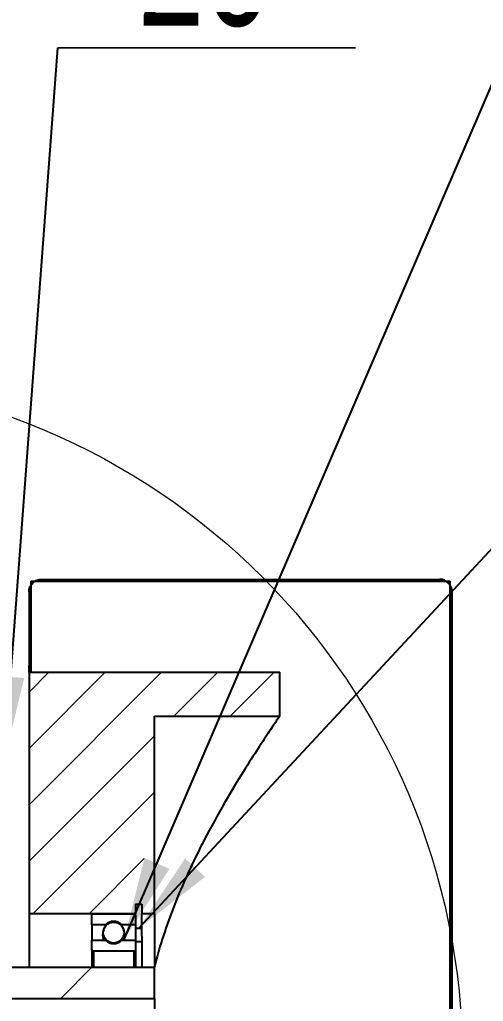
# Model space of a CAD drawing. Header units: millimetres. Extents: x 2 to 1187, y 2 to 839.
# Drawn here: x 633.51 to 652.01, y 759 to 798.12 of the extents above; entities that cross this region are included whole.
import ezdxf

# ---------------------------------------------------------------- set-up
doc = ezdxf.new("R2010")
doc.units = ezdxf.units.MM
doc.styles.add('SLDTEXTSTYLE2', font='TXT', dxfattribs={"width": 0.75})
doc.dimstyles.new('SLDDIMSTYLE0', dxfattribs={"dimtxt": 0.18, "dimasz": 3.302, "dimexe": 0, "dimexo": 0.0625, "dimgap": 0, "dimtad": 0, "dimtih": 1, "dimtoh": 1, "dimdec": 0, "dimrnd": 1e-09, "dimzin": 0, "dimdsep": 46, "dimtxsty": 'Standard', "dimsah": 1, "dimcen": 0.09, "dimadec": 0, "dimazin": 0, "dimtfac": 3.302, "dimtdec": 0, "dimtofl": 0, "dimtmove": 0, "dimatfit": 3, "dimfxl": 1, "dimfrac": 2, "dimtolj": 1, "dimtzin": 0, "dimarcsym": 0})

# ---------------------------------------------------------------- blocks, each defined once
blk = doc.blocks.new('SW_HATCH_0')
at = {"color": 0, "linetype": 'Continuous', "lineweight": 18}
for p, q in [((-37.003, 158.123), (-36.928, 158.048)), ((-32.513, 158.123), (-32.438, 158.048)), ((-28.023, 158.123), (-27.948, 158.048)), ((-23.532, 158.123), (-23.457, 158.048)), ((-22.648, 157.239), (-22.573, 157.164)), ((-39.448, 156.078), (-39.373, 156.003)), ((-38.652, 154.424), (-39.448, 153.627)), ((-36.407, 154.424), (-39.448, 151.382)), ((-34.162, 154.424), (-39.448, 149.137)), ((-31.917, 154.424), (-33.667, 152.674)), ((-29.672, 154.424), (-31.422, 152.674)), ((-22.648, 152.749), (-22.573, 152.674)), ((-34.448, 151.892), (-39.448, 146.892)), ((-34.448, 149.647), (-39.297, 144.799)), ((-22.648, 148.258), (-22.573, 148.183)), ((-34.858, 146.992), (-37.052, 144.799)), ((-22.648, 143.768), (-22.573, 143.693)), ((-36.931, 142.674), (-38.181, 141.424))]:
    blk.add_line(p, q, dxfattribs=at)
blk = doc.blocks.new('SW_NOTE_0_15')
at = {"color": 0, "linetype": 'Continuous', "lineweight": 0}
for p, q in [((0, 0), (11.876, 0)), ((11.876, 0), (0, 0)), ((0, 0), (11.876, 0)), ((11.876, 0), (0, 0)), ((0, 0), (11.876, 0)), ((11.876, 0), (0, 0))]:
    blk.add_line(p, q, dxfattribs=at)
at = {"color": 0, "linetype": 'Continuous', "lineweight": 0, "insert": (5.842, 5.649), "char_height": 4.7625, "attachment_point": 2, "style": 'SLDTEXTSTYLE2'}
blk.add_mtext('20', dxfattribs=at)

msp = doc.modelspace()

# ---------------------------------------------------------------- linework, layer by layer
at = {"color": 7, "linetype": 'Continuous', "lineweight": 25}
for p, q in [((633.9608, 775.7393), (650.6858, 775.7393)), ((633.9608, 775.7393), (633.9608, 772.1149)), ((634.3858, 775.8143), (650.2608, 775.8143)), ((650.6858, 775.7393), (650.6251, 775.6542)), ((650.6858, 725.8649), (650.6858, 775.7393)), ((633.8858, 775.3143), (633.8858, 772.3783)), ((650.7608, 725.8649), (650.7608, 775.3143)), ((633.8858, 772.1149), (633.8858, 772.3783)), ((633.8858, 772.1149), (633.8858, 762.4899)), ((633.8858, 772.1149), (643.8858, 772.1149)), ((643.8858, 770.3649), (643.8858, 772.1149)), ((638.8858, 770.3649), (643.8858, 770.3649)), ((638.8858, 762.4899), (638.8858, 770.3649)), ((638.1358, 762.8649), (638.3858, 762.8649)), ((638.1358, 762.8649), (638.1358, 762.4899)), ((638.3858, 762.8649), (638.3858, 762.4899)), ((638.1358, 762.4899), (633.8858, 762.4899)), ((633.8858, 762.4899), (633.8858, 760.3649)), ((636.3858, 762.0399), (636.3858, 762.4149)), ((636.4608, 762.4899), (638.0608, 762.4899)), ((638.1358, 762.4466), (638.1358, 762.4899)), ((638.1358, 762.4149), (638.1358, 762.0399)), ((638.8858, 762.4899), (638.3858, 762.4899)), ((638.3858, 761.5903), (638.3858, 762.4899)), ((638.8858, 762.4899), (638.8858, 760.3928)), ((636.9338, 762.0399), (636.3858, 762.0399)), ((637.5877, 762.0399), (637.5877, 761.9931)), ((638.1358, 762.0399), (637.5877, 762.0399)), ((638.1358, 761.9079), (638.3858, 761.9079)), ((636.3858, 761.4399), (636.9338, 761.4399)), ((636.3858, 761.0649), (636.3858, 761.4399)), ((636.8446, 761.476), (636.8318, 761.4409)), ((637.5877, 761.4399), (638.1358, 761.4399)), ((637.6892, 761.4426), (637.677, 761.476)), ((638.1358, 761.4399), (638.1358, 761.0649)), ((638.1358, 761.3786), (638.3858, 761.3786)), ((638.3858, 761.5903), (638.3858, 761.3786)), ((638.3858, 761.3786), (638.3858, 760.3649)), ((636.3858, 761.0649), (636.3858, 760.3649)), ((638.0608, 760.9899), (636.4608, 760.9899)), ((636.4608, 760.9899), (636.4608, 760.3649)), ((638.0608, 760.9899), (638.0608, 760.3649)), ((638.1358, 761.0649), (638.1358, 760.3649)), ((624.267, 760.3649), (638.8858, 760.3649)), ((638.8858, 759.1149), (638.8858, 760.3649)), ((624.1983, 759.1149), (638.8858, 759.1149))]:
    msp.add_line(p, q, dxfattribs=at)
at = {"color": 7, "linetype": 'Continuous', "lineweight": 25, "flags": 128}
for points in [[(636.3858, 762.0399), (636.3858, 761.9935), (636.3858, 761.8551), (636.3858, 761.627), (636.3858, 761.4399)], [(638.1358, 762.0399), (638.1358, 761.9935), (638.1358, 761.8551), (638.1358, 761.627), (638.1358, 761.4399)], [(636.3858, 761.0649), (636.3858, 760.9188), (636.3858, 760.451), (636.3858, 760.3649)], [(638.1358, 761.0649), (638.1358, 760.9188), (638.1358, 760.451), (638.1358, 760.3649)], [(638.8858, 759.1149), (638.8858, 759.0669), (638.8858, 758.9246), (638.8858, 758.6936), (638.8858, 758.3827), (638.8858, 758.0038), (638.8858, 757.5716), (638.8858, 757.1026), (638.8858, 756.6149), (638.8858, 756.1272), (638.8858, 755.6582), (638.8858, 755.226), (638.8858, 754.8471), (638.8858, 754.5362), (638.8858, 754.3052), (638.8858, 754.1629), (638.8858, 754.1149)]]:
    msp.add_lwpolyline(points, dxfattribs=at)
at = {"color": 7, "linetype": 'Continuous', "lineweight": 18}
msp.add_circle((623.8858, 756.6149), 27.2907, dxfattribs=at)
at = {"color": 7, "linetype": 'Continuous', "lineweight": 25}
msp.add_circle((637.2608, 761.737), 0.4154, dxfattribs=at)
for centre, radius, start, end in [((650.2608, 775.3143), 0.5, 0, 90), ((634.3858, 772.3783), 0.5, 180, 211.78833), ((637.2608, 761.6471), 0.45, 151.94942, 207.72758), ((637.2608, 761.6471), 0.45, 331.98098, 28.05057)]:
    msp.add_arc(centre, radius, start, end, dxfattribs=at)
for points, knots in [([(633.8858, 775.3143), (633.8864, 775.3337), (633.8891, 775.4089), (633.928, 775.5376), (634.0273, 775.6766), (634.1674, 775.7745), (634.2947, 775.8114), (634.3682, 775.8138), (634.3858, 775.8143)], [0, 0, 0, 0, 0.0740808, 0.2887283, 0.5033758, 0.7180233, 0.9326708, 1, 1, 1, 1]), ([(643.8858, 770.3649), (643.8855, 770.3645), (643.883, 770.3609), (643.799, 770.2389), (643.4995, 769.799), (643.0379, 769.1044), (642.4307, 768.1566), (641.6905, 766.9341), (640.9819, 765.6562), (640.3905, 764.4707), (639.9278, 763.4502), (639.4917, 762.3549), (639.1387, 761.3178), (638.9582, 760.6376), (638.8858, 760.3649)], [0, 0, 0, 0, 0.01162999, 0.11582894, 0.22309872, 0.32725973, 0.43379231, 0.55214657, 0.67304191, 0.74187265, 0.81069867, 0.88162649, 0.95253637, 1, 1, 1, 1]), ([(636.3858, 762.4149), (636.3858, 762.4165), (636.386, 762.4266), (636.3905, 762.4449), (636.4043, 762.4665), (636.4246, 762.4822), (636.4446, 762.4891), (636.4569, 762.4897), (636.4608, 762.4899)], [0, 0, 0, 0, 0.0417769, 0.256432, 0.4710872, 0.6857424, 0.9003976, 1, 1, 1, 1]), ([(637.5877, 762.0399), (637.5504, 762.0733), (637.4758, 762.1402), (637.3295, 762.1865), (637.1788, 762.1843), (637.0383, 762.1351), (636.9675, 762.0706), (636.9338, 762.0399)], [0, 0, 0, 0, 0.2034969, 0.4070935, 0.61069, 0.8142866, 1, 1, 1, 1]), ([(638.0608, 762.4899), (638.0679, 762.4893), (638.0835, 762.488), (638.1055, 762.4768), (638.1233, 762.4587), (638.134, 762.4369), (638.1352, 762.4217), (638.1358, 762.4149)], [0, 0, 0, 0, 0.18265103, 0.39731324, 0.61197545, 0.82663766, 1, 1, 1, 1]), ([(636.9338, 761.4399), (636.9711, 761.4065), (637.0458, 761.3396), (637.192, 761.2933), (637.3427, 761.2955), (637.4832, 761.3447), (637.554, 761.4092), (637.5877, 761.4399)], [0, 0, 0, 0, 0.2034969, 0.4070935, 0.61069, 0.8142866, 1, 1, 1, 1]), ([(636.4608, 760.9899), (636.4536, 760.9905), (636.438, 760.9918), (636.4161, 761.003), (636.3982, 761.0211), (636.3875, 761.0429), (636.3863, 761.0581), (636.3858, 761.0649)], [0, 0, 0, 0, 0.182651, 0.3973132, 0.6119754, 0.8266377, 1, 1, 1, 1]), ([(638.1358, 761.0649), (638.1357, 761.0633), (638.1355, 761.0532), (638.131, 761.0349), (638.1172, 761.0133), (638.097, 760.9976), (638.077, 760.9907), (638.0647, 760.9901), (638.0608, 760.9899)], [0, 0, 0, 0, 0.04177686, 0.25643205, 0.47108723, 0.68574242, 0.90039761, 1, 1, 1, 1])]:
    msp.add_open_spline(points, degree=3, knots=knots, dxfattribs=at)

# ---------------------------------------------------------------- block references
at = {"color": 7, "linetype": 'Continuous', "lineweight": 0}
msp.add_blockref('SW_NOTE_0_15', (635.0356, 796.9909), dxfattribs=at)
at = {"color": 7, "linetype": 'Continuous', "lineweight": 18}
msp.add_blockref('SW_HATCH_0', (673.3338, 617.6913), dxfattribs=at)

# ---------------------------------------------------------------- leaders
at = {"color": 7, "linetype": 'Continuous', "lineweight": 0}
for points in [[(632.9051, 768.6307), (635.0356, 796.9909)], [(637.6831, 761.4593), (652.9691, 796.9909)], [(638.2608, 761.9079), (670.9026, 796.9909)]]:
    msp.add_leader(points, dimstyle='SLDDIMSTYLE0', dxfattribs=at)

doc.saveas('drawing.dxf')
